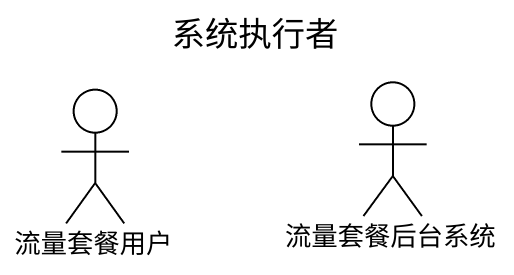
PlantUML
@startuml
title 系统执行者
actor 流量套餐用户
actor 流量套餐后台系统
@enduml
